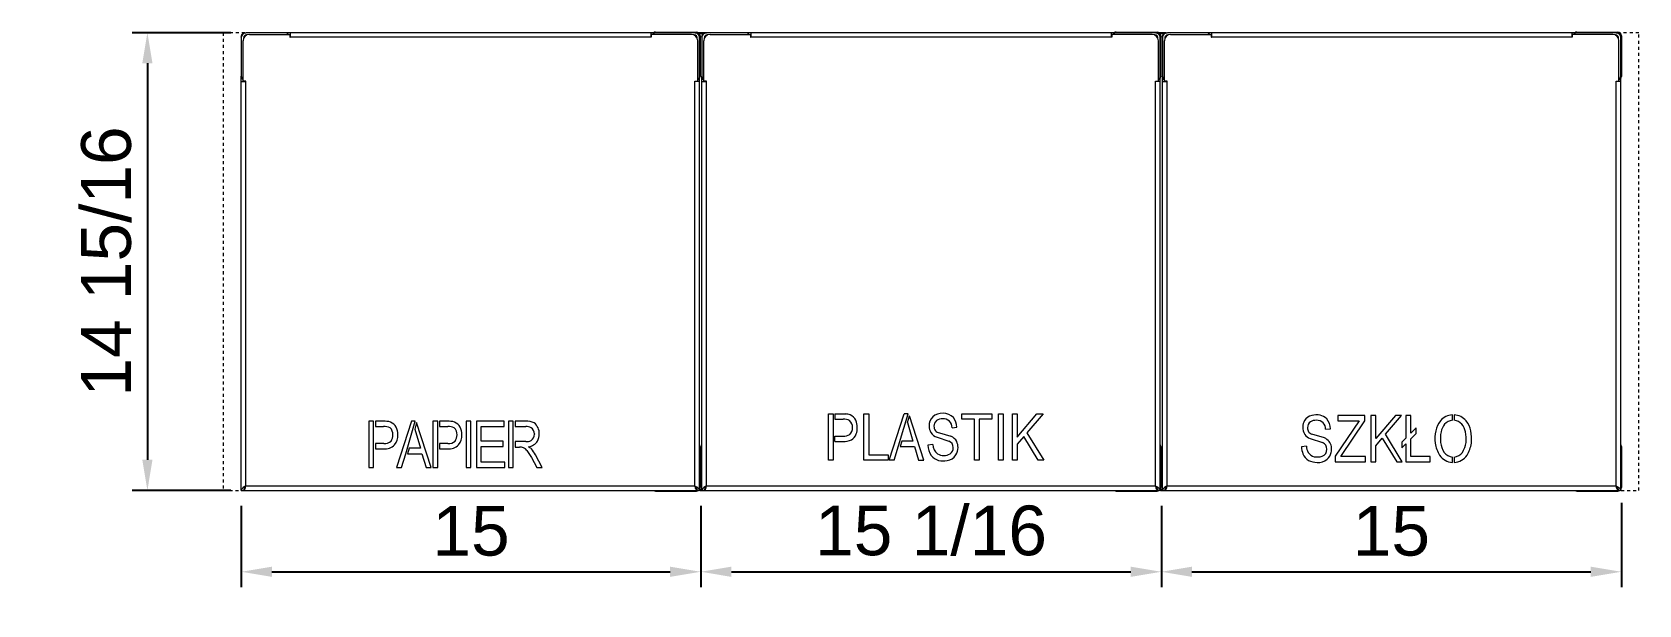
# Model space of a CAD drawing. Header units: inches. Extents: x -9 to 181, y -2 to 130.
# Drawn here: x -6.1 to 46.4, y 42.2 to 60.9 of the extents above; entities that cross this region are included whole.
import ezdxf

# ---------------------------------------------------------------- set-up
doc = ezdxf.new("R2010")
doc.units = ezdxf.units.IN
doc.linetypes.add('HIDDEN', pattern=[1.905, 1.27, -0.635])
for name, color, linetype, lineweight in [('ZANO_R', 7, 'Continuous', 0), ('ZANO_R_przerywana', 250, 'HIDDEN', 0), ('ZANO_W', 1, 'Continuous', 0)]:
    doc.layers.add(name, color=color, linetype=linetype, lineweight=lineweight)
doc.styles.get("Standard").update_dxf_attribs({"font": 'arial.ttf'})
doc.dimstyles.new('amerykanie', dxfattribs={"dimtxt": 50, "dimasz": 50, "dimexe": 0.5, "dimexo": 0.5, "dimgap": 1, "dimtad": 1, "dimdec": 0, "dimzin": 0, "dimlunit": 5, "dimtxsty": 'Standard', "dimcen": 0.09, "dimclrd": 1, "dimclre": 1, "dimclrt": 1, "dimazin": 0, "dimtfac": 1, "dimtdec": 0, "dimtmove": 0, "dimatfit": 3, "dimfxl": 1, "dimtzin": 0, "dimarcsym": 1})

# ---------------------------------------------------------------- blocks, each defined once
blk = doc.blocks.new('*D368')
at = {"layer": 'ZANO_W', "color": 1, "lineweight": -2}
for p, q in [((0.418, 60.879), (-2.805, 60.879)), ((-2.305, 59.879), (-2.305, 46.918)), ((0.418, 45.918), (-2.805, 45.918))]:
    blk.add_line(p, q, dxfattribs=at)
at = {"layer": 'ZANO_W', "color": 1}
for points in [[(-2.139, 59.879), (-2.472, 59.879), (-2.305, 60.879)], [(-2.472, 46.918), (-2.139, 46.918), (-2.305, 45.918)]]:
    blk.add_solid(points, dxfattribs=at)
at = {"layer": 'ZANO_W', "color": 1, "insert": (-3.645, 53.399), "char_height": 1.625, "attachment_point": 5, "rotation": 90}
blk.add_mtext('14 15/16', dxfattribs=at)
blk = doc.blocks.new('*D369')
at = {"layer": 'ZANO_W', "color": 1, "lineweight": -2}
for p, q in [((0.761, 45.418), (0.761, 42.759)), ((15.761, 45.418), (15.761, 42.759)), ((1.761, 43.259), (14.761, 43.259))]:
    blk.add_line(p, q, dxfattribs=at)
at = {"layer": 'ZANO_W', "color": 1}
for points in [[(1.761, 43.425), (1.761, 43.092), (0.761, 43.259)], [(14.761, 43.092), (14.761, 43.425), (15.761, 43.259)]]:
    blk.add_solid(points, dxfattribs=at)
at = {"layer": 'ZANO_W', "color": 1, "insert": (8.261, 44.588), "char_height": 1.625, "attachment_point": 5}
blk.add_mtext('15', dxfattribs=at)
blk = doc.blocks.new('*D370')
at = {"layer": 'ZANO_W', "color": 1, "lineweight": -2}
for p, q in [((15.761, 45.418), (15.761, 42.759)), ((30.8, 45.418), (30.8, 42.759)), ((16.761, 43.259), (29.8, 43.259))]:
    blk.add_line(p, q, dxfattribs=at)
at = {"layer": 'ZANO_W', "color": 1}
for points in [[(16.761, 43.425), (16.761, 43.092), (15.761, 43.259)], [(29.8, 43.092), (29.8, 43.425), (30.8, 43.259)]]:
    blk.add_solid(points, dxfattribs=at)
at = {"layer": 'ZANO_W', "color": 1, "insert": (23.28, 44.599), "char_height": 1.625, "attachment_point": 5}
blk.add_mtext('15 1/16', dxfattribs=at)
blk = doc.blocks.new('*D371')
at = {"layer": 'ZANO_W', "color": 1, "lineweight": -2}
for p, q in [((30.8, 45.418), (30.8, 42.759)), ((45.82, 45.517), (45.82, 42.759)), ((31.8, 43.259), (44.82, 43.259))]:
    blk.add_line(p, q, dxfattribs=at)
at = {"layer": 'ZANO_W', "color": 1}
for points in [[(31.8, 43.425), (31.8, 43.092), (30.8, 43.259)], [(44.82, 43.092), (44.82, 43.425), (45.82, 43.259)]]:
    blk.add_solid(points, dxfattribs=at)
at = {"layer": 'ZANO_W', "color": 1, "insert": (38.31, 44.588), "char_height": 1.625, "attachment_point": 5}
blk.add_mtext('15', dxfattribs=at)

msp = doc.modelspace()

# ---------------------------------------------------------------- linework, layer by layer
at = {"layer": 'ZANO_R'}
for p, q in [((0.83941, 60.85934), (0.83321, 60.85934)), ((0.83941, 60.85793), (0.83941, 60.86274)), ((0.83941, 60.85793), (0.83941, 60.85934)), ((0.87878, 60.87902), (0.87878, 60.87567)), ((2.17799, 60.87902), (0.91815, 60.87902)), ((2.35516, 60.87902), (2.17799, 60.87902)), ((2.35516, 60.87902), (2.35516, 60.72942)), ((14.12681, 60.87902), (2.35516, 60.87902)), ((14.12681, 60.87902), (14.12681, 60.72942)), ((14.30398, 60.87902), (14.12681, 60.87902)), ((14.28429, 60.89871), (14.28429, 60.88887)), ((14.28429, 60.89871), (15.62287, 60.89871)), ((15.62287, 60.88887), (14.28429, 60.88887)), ((15.56382, 60.87902), (14.30398, 60.87902)), ((15.62287, 60.89871), (15.62287, 60.88887)), ((15.64256, 60.85793), (15.64256, 60.86274)), ((15.91815, 60.87902), (15.68816, 60.87902)), ((15.87878, 60.85934), (15.87258, 60.85934)), ((15.87878, 60.86118), (15.87547, 60.85934)), ((15.87878, 60.85793), (15.87878, 60.86274)), ((15.87878, 60.85793), (15.87878, 60.85934)), ((15.91815, 60.87902), (15.91815, 60.87567)), ((17.21736, 60.87902), (15.95752, 60.87902)), ((17.39453, 60.87902), (17.21736, 60.87902)), ((17.39453, 60.87902), (17.39453, 60.72942)), ((29.16618, 60.87902), (17.39453, 60.87902)), ((29.16618, 60.87902), (29.16618, 60.72942)), ((29.34335, 60.87902), (29.16618, 60.87902)), ((29.32366, 60.89871), (29.32366, 60.88887)), ((29.32366, 60.89871), (30.66224, 60.89871)), ((30.66224, 60.88887), (29.32366, 60.88887)), ((30.60319, 60.87902), (29.34335, 60.87902)), ((30.66224, 60.89871), (30.66224, 60.88887)), ((30.68193, 60.85793), (30.68193, 60.86274)), ((30.95752, 60.87902), (30.72753, 60.87902)), ((30.91815, 60.85934), (30.91195, 60.85934)), ((30.91815, 60.85793), (30.91815, 60.86274)), ((30.91815, 60.85793), (30.91815, 60.85934)), ((30.95752, 60.87902), (30.95752, 60.87567)), ((32.25673, 60.87902), (30.99689, 60.87902)), ((32.4339, 60.87902), (32.25673, 60.87902)), ((32.4339, 60.87902), (32.4339, 60.72942)), ((44.20555, 60.87902), (32.4339, 60.87902)), ((44.20555, 60.87902), (44.20555, 60.72942)), ((44.38272, 60.87902), (44.20555, 60.87902)), ((44.36303, 60.89871), (44.36303, 60.88887)), ((44.36303, 60.89871), (45.70161, 60.89871)), ((45.70161, 60.88887), (44.36303, 60.88887)), ((45.64256, 60.87902), (44.38272, 60.87902)), ((45.70161, 60.89871), (45.70161, 60.88887)), ((45.7213, 60.85793), (45.7213, 60.86274)), ((0.76067, 60.72154), (0.76067, 59.4617)), ((0.78177, 60.80028), (0.77696, 60.80028)), ((0.81972, 59.29635), (0.81972, 60.61524)), ((0.83941, 60.72154), (0.83941, 60.70284)), ((0.93686, 60.80028), (0.91815, 60.80028)), ((1.02445, 60.81997), (2.34335, 60.81997)), ((2.34335, 60.81997), (2.34335, 60.72942)), ((2.34335, 60.72942), (2.35516, 60.72942)), ((14.12681, 60.72942), (2.35516, 60.72942)), ((14.13862, 60.72942), (14.12681, 60.72942)), ((14.13862, 60.81997), (14.13862, 60.72942)), ((15.45752, 60.81997), (14.13862, 60.81997)), ((15.56382, 60.80028), (15.54511, 60.80028)), ((15.64256, 60.70284), (15.64256, 60.72154)), ((15.66224, 59.29635), (15.66224, 60.61524)), ((15.7002, 60.80028), (15.70161, 60.80028)), ((15.7002, 60.80028), (15.70501, 60.80028)), ((15.70161, 60.80028), (15.70161, 60.80648)), ((15.70345, 60.80028), (15.70161, 60.8036)), ((15.7213, 59.4617), (15.7213, 60.72154)), ((15.83012, 60.83965), (15.72516, 60.83965)), ((15.73114, 59.44202), (15.73114, 60.7806)), ((15.74098, 60.7806), (15.73114, 60.7806)), ((15.74098, 60.7806), (15.74098, 59.44202)), ((15.80004, 60.72154), (15.80004, 59.4617)), ((15.82114, 60.80028), (15.81633, 60.80028)), ((15.85909, 59.29635), (15.85909, 60.61524)), ((15.87878, 60.72154), (15.87878, 60.70284)), ((15.97623, 60.80028), (15.95752, 60.80028)), ((16.06382, 60.81997), (17.38272, 60.81997)), ((17.38272, 60.81997), (17.38272, 60.72942)), ((17.38272, 60.72942), (17.39453, 60.72942)), ((29.16618, 60.72942), (17.39453, 60.72942)), ((29.17799, 60.72942), (29.16618, 60.72942)), ((29.17799, 60.81997), (29.17799, 60.72942)), ((30.49689, 60.81997), (29.17799, 60.81997)), ((30.60319, 60.80028), (30.58448, 60.80028)), ((30.68193, 60.70284), (30.68193, 60.72154)), ((30.70161, 59.29635), (30.70161, 60.61524)), ((30.73957, 60.80028), (30.74098, 60.80028)), ((30.73957, 60.80028), (30.74438, 60.80028)), ((30.74098, 60.80028), (30.74098, 60.80648)), ((30.76067, 59.4617), (30.76067, 60.72154)), ((30.86949, 60.83965), (30.76453, 60.83965)), ((30.77051, 59.44202), (30.77051, 60.7806)), ((30.78035, 60.7806), (30.77051, 60.7806)), ((30.78035, 60.7806), (30.78035, 59.44202)), ((30.83941, 60.72154), (30.83941, 59.4617)), ((30.86051, 60.80028), (30.8557, 60.80028)), ((30.89846, 59.29635), (30.89846, 60.61524)), ((30.91815, 60.72154), (30.91815, 60.70284)), ((31.0156, 60.80028), (30.99689, 60.80028)), ((31.10319, 60.81997), (32.42209, 60.81997)), ((32.42209, 60.81997), (32.42209, 60.72942)), ((32.42209, 60.72942), (32.4339, 60.72942)), ((44.20555, 60.72942), (32.4339, 60.72942)), ((44.21736, 60.72942), (44.20555, 60.72942)), ((44.21736, 60.81997), (44.21736, 60.72942)), ((45.53626, 60.81997), (44.21736, 60.81997)), ((45.64256, 60.80028), (45.62385, 60.80028)), ((45.7213, 60.70284), (45.7213, 60.72154)), ((45.74098, 59.29635), (45.74098, 60.61524)), ((45.77894, 60.80028), (45.78035, 60.80028)), ((45.77894, 60.80028), (45.78375, 60.80028)), ((45.78035, 60.80028), (45.78035, 60.80648)), ((45.80004, 59.4617), (45.80004, 60.72154)), ((45.80988, 59.44202), (45.80988, 60.7806)), ((45.81972, 60.7806), (45.80988, 60.7806)), ((45.81972, 60.7806), (45.81972, 59.44202)), ((0.76067, 59.28454), (0.76067, 59.4617)), ((0.76067, 45.91839), (0.76067, 59.28454)), ((0.76067, 59.28454), (0.91028, 59.28454)), ((0.91028, 59.29635), (0.81972, 59.29635)), ((0.91028, 59.28454), (0.91028, 59.29635)), ((0.91028, 46.068), (0.91028, 59.28454)), ((15.57169, 59.29635), (15.66224, 59.29635)), ((15.57169, 59.28454), (15.57169, 59.29635)), ((15.57169, 46.068), (15.57169, 59.28454)), ((15.7213, 59.28454), (15.57169, 59.28454)), ((15.7213, 59.28454), (15.7213, 59.4617)), ((15.7213, 45.91839), (15.7213, 59.28454)), ((15.74098, 59.44202), (15.73114, 59.44202)), ((15.80004, 59.28454), (15.80004, 59.4617)), ((15.80004, 45.91839), (15.80004, 59.28454)), ((15.80004, 59.28454), (15.94965, 59.28454)), ((15.94965, 59.29635), (15.85909, 59.29635)), ((15.94965, 59.28454), (15.94965, 59.29635)), ((15.94965, 46.068), (15.94965, 59.28454)), ((30.61106, 59.29635), (30.70161, 59.29635)), ((30.61106, 59.28454), (30.61106, 59.29635)), ((30.61106, 46.068), (30.61106, 59.28454)), ((30.76067, 59.28454), (30.61106, 59.28454)), ((30.76067, 59.28454), (30.76067, 59.4617)), ((30.76067, 45.91839), (30.76067, 59.28454)), ((30.78035, 59.44202), (30.77051, 59.44202)), ((30.83941, 59.28454), (30.83941, 59.4617)), ((30.83941, 45.91839), (30.83941, 59.28454)), ((30.83941, 59.28454), (30.98902, 59.28454)), ((30.98902, 59.29635), (30.89846, 59.29635)), ((30.98902, 59.28454), (30.98902, 59.29635)), ((30.98902, 46.068), (30.98902, 59.28454)), ((45.65043, 59.29635), (45.74098, 59.29635)), ((45.65043, 59.28454), (45.65043, 59.29635)), ((45.65043, 46.068), (45.65043, 59.28454)), ((45.80004, 59.28454), (45.65043, 59.28454)), ((45.80004, 59.28454), (45.80004, 59.4617)), ((45.80004, 45.91839), (45.80004, 59.28454)), ((45.81972, 59.44202), (45.80988, 59.44202)), ((19.92739, 48.41878), (20.08498, 48.41791)), ((19.92739, 46.90205), (19.92739, 48.41878)), ((20.08498, 48.41791), (20.08498, 46.90205)), ((20.14403, 48.41758), (20.14403, 48.2415)), ((20.14403, 48.41758), (20.49437, 48.41564)), ((21.08957, 48.41878), (21.24715, 48.41878)), ((21.08957, 46.90205), (21.08957, 48.41878)), ((21.24715, 48.41878), (21.24715, 47.07933)), ((21.91688, 46.90205), (22.40132, 48.41878)), ((22.08092, 46.90205), (22.5324, 48.41878)), ((22.5324, 48.41878), (22.40132, 48.41878)), ((22.50995, 48.13637), (22.57515, 48.35541)), ((23.03965, 46.90205), (22.57515, 48.35541)), ((24.28062, 48.41878), (25.26551, 48.41878)), ((24.28062, 48.2415), (24.28062, 48.41878)), ((25.26551, 48.41878), (25.26551, 48.2415)), ((25.48219, 48.41878), (25.63977, 48.41878)), ((25.48219, 46.90205), (25.48219, 48.41878)), ((25.63977, 48.41878), (25.63977, 46.90205)), ((25.93524, 48.41878), (26.09282, 48.41878)), ((25.93524, 46.90205), (25.93524, 48.41878)), ((26.09282, 47.66318), (26.73608, 48.41878)), ((26.09282, 48.41878), (26.09282, 47.66318)), ((26.93675, 48.41878), (26.41291, 47.80353)), ((26.73608, 48.41878), (26.93675, 48.41878)), ((36.55819, 48.36785), (36.55819, 48.19057)), ((37.44459, 48.36785), (36.55819, 48.36785)), ((37.44459, 48.19057), (37.44459, 48.36785)), ((37.79916, 48.36785), (37.64157, 48.36785)), ((37.64157, 48.36785), (37.64157, 46.85112)), ((37.79916, 47.61225), (37.79916, 48.36785)), ((38.44241, 48.36785), (37.79916, 47.61225)), ((38.11925, 47.7526), (38.64309, 48.36785)), ((38.64309, 48.36785), (38.44241, 48.36785)), ((38.94163, 48.36785), (38.78405, 48.36785)), ((38.78405, 48.36785), (38.78405, 47.63103)), ((38.94163, 47.7883), (38.94163, 48.36785)), ((40.30173, 48.21011), (40.30173, 48.38708)), ((40.36078, 48.38708), (40.36078, 48.21011)), ((5.08178, 48.18203), (4.92419, 48.18203)), ((4.92419, 48.18203), (4.92419, 46.6653)), ((5.08178, 46.6653), (5.08178, 48.18203)), ((5.3914, 48.18203), (5.14083, 48.18203)), ((5.14083, 48.18203), (5.14083, 48.00475)), ((5.14083, 48.00475), (5.40864, 48.00475)), ((6.31671, 48.18203), (5.83226, 46.6653)), ((6.12866, 47.11835), (6.4389, 48.18203)), ((6.4389, 48.18203), (6.31671, 48.18203)), ((6.48604, 48.13275), (6.42375, 47.91919)), ((6.42375, 47.91919), (6.60664, 47.29563)), ((6.95504, 46.6653), (6.48604, 48.13275)), ((7.17369, 48.18203), (7.0161, 48.18203)), ((7.0161, 48.18203), (7.0161, 46.6653)), ((7.17369, 46.6653), (7.17369, 48.18203)), ((7.48331, 48.18203), (7.23274, 48.18203)), ((7.23274, 48.18203), (7.23274, 48.00475)), ((7.23274, 48.00475), (7.50055, 48.00475)), ((8.25904, 48.18203), (8.10146, 48.18203)), ((8.10146, 48.18203), (8.10146, 46.6653)), ((8.25904, 46.6653), (8.25904, 48.18203)), ((8.43829, 48.18203), (8.43829, 46.6653)), ((9.34439, 48.18203), (8.43829, 48.18203)), ((8.59587, 47.532), (8.59587, 48.00475)), ((8.59587, 48.00475), (9.34439, 48.00475)), ((9.34439, 48.00475), (9.34439, 48.18203)), ((9.64183, 48.18203), (9.48424, 48.18203)), ((9.48424, 48.18203), (9.48424, 46.6653)), ((9.64183, 46.6653), (9.64183, 48.18203)), ((10.04132, 48.18203), (9.70088, 48.18203)), ((9.70088, 48.18203), (9.70088, 48.00475)), ((9.70088, 48.00475), (10.0524, 48.00475)), ((10.33125, 47.76314), (10.33125, 47.75391)), ((20.14403, 48.2415), (20.41184, 48.2415)), ((22.50995, 48.13637), (22.69125, 47.53238)), ((23.55409, 47.79573), (23.92852, 47.68627)), ((23.96545, 47.96573), (24.12303, 47.98543)), ((24.69427, 48.2415), (24.28062, 48.2415)), ((24.69427, 46.90205), (24.69427, 48.2415)), ((24.85185, 48.2415), (24.85185, 46.90205)), ((25.26551, 48.2415), (24.85185, 48.2415)), ((26.41291, 47.80353), (26.95952, 46.90205)), ((36.1273, 47.63534), (35.7124, 47.75994)), ((36.16424, 47.9148), (36.32182, 47.9345)), ((37.259, 48.19057), (36.4794, 47.03578)), ((36.55819, 48.19057), (37.259, 48.19057)), ((36.66007, 47.0284), (37.44459, 48.19057)), ((38.66586, 46.85112), (38.11925, 47.7526)), ((39.11891, 47.96497), (38.94163, 47.7883)), ((38.94163, 47.60179), (39.11891, 47.77845)), ((39.11891, 47.77845), (39.11891, 47.96497)), ((5.41172, 47.45321), (5.14083, 47.45321)), ((5.14083, 47.45321), (5.14083, 47.27593)), ((5.14083, 47.27593), (5.40187, 47.27593)), ((6.24188, 47.29563), (6.19017, 47.11835)), ((6.60664, 47.29563), (6.24188, 47.29563)), ((7.50363, 47.45321), (7.23274, 47.45321)), ((7.23274, 47.45321), (7.23274, 47.27593)), ((7.23274, 47.27593), (7.49378, 47.27593)), ((9.30499, 47.532), (8.59587, 47.532)), ((8.59587, 46.84258), (8.59587, 47.35472)), ((8.59587, 47.35472), (9.30499, 47.35472)), ((9.30499, 47.35472), (9.30499, 47.532)), ((10.0524, 47.5123), (9.70088, 47.5123)), ((9.70088, 47.5123), (9.70088, 47.33502)), ((9.70088, 47.33502), (9.84281, 47.33502)), ((10.08816, 47.22746), (10.23307, 46.98969)), ((15.73114, 46.01682), (15.73114, 47.3554)), ((15.74098, 47.3554), (15.73114, 47.3554)), ((15.74098, 47.3554), (15.74098, 46.01682)), ((20.14403, 47.68996), (20.41492, 47.68996)), ((20.14403, 47.51268), (20.14403, 47.68996)), ((20.14403, 47.51268), (20.40507, 47.51268)), ((22.33017, 47.53238), (22.2774, 47.3551)), ((22.2774, 47.3551), (22.74326, 47.3551)), ((22.69125, 47.53238), (22.33017, 47.53238)), ((22.74326, 47.3551), (22.87591, 46.90205)), ((23.33512, 47.41419), (23.17754, 47.39449)), ((23.47552, 47.65541), (23.85843, 47.53238)), ((26.30703, 47.67919), (26.09282, 47.42773)), ((26.09282, 47.42773), (26.09282, 46.90205)), ((26.77855, 46.90205), (26.30703, 47.67919)), ((30.77051, 46.01682), (30.77051, 47.3554)), ((30.78035, 47.3554), (30.77051, 47.3554)), ((30.78035, 47.3554), (30.78035, 46.01682)), ((35.5339, 47.36326), (35.37632, 47.34356)), ((35.65519, 47.61225), (36.06355, 47.47868)), ((37.79916, 47.3768), (38.01337, 47.62826)), ((37.79916, 46.85112), (37.79916, 47.3768)), ((38.01337, 47.62826), (38.48489, 46.85112)), ((38.78405, 47.63103), (38.64616, 47.49345)), ((38.64616, 47.49345), (38.64616, 47.31509)), ((38.64616, 47.31509), (38.78405, 47.44452)), ((38.78405, 47.44452), (38.78405, 46.85112)), ((38.78462, 47.37882), (38.78405, 47.3769)), ((38.94163, 47.0284), (38.94163, 47.60179)), ((45.80988, 46.01682), (45.80988, 47.3554)), ((45.81972, 47.3554), (45.80988, 47.3554)), ((45.81972, 47.3554), (45.81972, 46.01682)), ((5.99631, 46.6653), (6.12866, 47.11835)), ((6.19017, 47.11835), (6.65865, 47.11835)), ((6.65865, 47.11835), (6.7913, 46.6653)), ((9.36409, 46.84258), (8.59587, 46.84258)), ((9.36409, 46.6653), (9.36409, 46.84258)), ((10.23307, 46.98969), (10.4082, 46.6653)), ((10.58257, 46.6653), (10.36542, 47.07987)), ((20.08498, 46.90205), (19.92739, 46.90205)), ((21.87748, 46.90205), (21.08957, 46.90205)), ((21.24715, 47.07933), (21.87748, 47.07933)), ((21.87748, 47.07933), (21.87748, 46.90205)), ((22.08092, 46.90205), (21.91688, 46.90205)), ((22.87591, 46.90205), (23.03965, 46.90205)), ((24.85185, 46.90205), (24.69427, 46.90205)), ((25.63977, 46.90205), (25.48219, 46.90205)), ((26.09282, 46.90205), (25.93524, 46.90205)), ((26.95952, 46.90205), (26.77855, 46.90205)), ((36.4794, 47.03578), (36.4794, 46.85112)), ((36.4794, 46.85112), (37.46429, 46.85112)), ((37.46429, 47.0284), (36.66007, 47.0284)), ((37.46429, 46.85112), (37.46429, 47.0284)), ((37.64157, 46.85112), (37.79916, 46.85112)), ((38.48489, 46.85112), (38.66586, 46.85112)), ((38.78405, 46.85112), (39.57196, 46.85112)), ((39.57196, 47.0284), (38.94163, 47.0284)), ((39.57196, 46.85112), (39.57196, 47.0284)), ((40.30173, 46.83235), (40.30173, 47.0097)), ((40.36078, 47.0097), (40.36078, 46.83235)), ((4.92419, 46.6653), (5.08178, 46.6653)), ((5.83226, 46.6653), (5.99631, 46.6653)), ((6.7913, 46.6653), (6.95504, 46.6653)), ((7.0161, 46.6653), (7.17369, 46.6653)), ((8.10146, 46.6653), (8.25904, 46.6653)), ((8.43829, 46.6653), (9.36409, 46.6653)), ((9.48424, 46.6653), (9.64183, 46.6653)), ((10.4082, 46.6653), (10.58257, 46.6653)), ((0.76067, 45.91839), (0.83941, 45.91839)), ((0.83941, 45.93949), (0.84812, 45.93482)), ((0.84878, 45.92227), (0.84016, 45.92489)), ((0.8463, 45.91839), (0.84925, 45.91839)), ((0.84925, 45.91839), (0.84925, 45.9711)), ((0.84925, 45.91839), (15.63272, 45.91839)), ((0.91028, 46.068), (15.57169, 46.068)), ((15.62287, 45.90855), (14.28429, 45.90855)), ((14.28429, 45.89871), (14.28429, 45.90855)), ((14.28429, 45.89871), (15.62287, 45.89871)), ((15.62287, 45.89871), (15.62287, 45.90855)), ((15.63272, 45.91839), (15.63272, 45.96783)), ((15.64256, 45.93949), (15.63385, 45.93482)), ((15.64101, 45.93542), (15.64587, 45.93808)), ((15.64256, 45.93808), (15.64876, 45.93808)), ((15.7213, 45.91839), (15.64256, 45.91839)), ((15.72516, 45.95776), (15.80004, 45.95776)), ((15.72819, 45.91839), (15.79315, 45.91839)), ((15.74098, 46.01682), (15.73114, 46.01682)), ((15.80004, 45.91839), (15.87878, 45.91839)), ((15.88815, 45.92227), (15.87953, 45.92489)), ((15.88039, 45.93858), (15.88749, 45.93482)), ((15.88567, 45.91839), (15.88862, 45.91839)), ((15.88862, 45.91839), (15.88862, 45.9711)), ((15.88862, 45.91839), (30.67209, 45.91839)), ((15.94965, 46.068), (30.61106, 46.068)), ((30.66224, 45.90855), (29.32366, 45.90855)), ((29.32366, 45.89871), (29.32366, 45.90855)), ((29.32366, 45.89871), (30.66224, 45.89871)), ((30.66224, 45.89871), (30.66224, 45.90855)), ((30.67209, 45.91839), (30.67209, 45.96887)), ((30.68032, 45.93858), (30.67322, 45.93482)), ((30.68038, 45.93542), (30.68524, 45.93808)), ((30.68193, 45.93808), (30.68813, 45.93808)), ((30.76067, 45.91839), (30.68193, 45.91839)), ((30.76453, 45.95776), (30.83941, 45.95776)), ((30.76756, 45.91839), (30.83252, 45.91839)), ((30.78035, 46.01682), (30.77051, 46.01682)), ((30.83941, 45.91839), (30.91815, 45.91839)), ((30.91815, 45.93949), (30.92686, 45.93482)), ((30.92752, 45.92227), (30.9189, 45.92489)), ((30.92504, 45.91839), (30.92799, 45.91839)), ((30.92799, 45.91839), (30.92799, 45.96802)), ((30.92799, 45.91839), (45.71146, 45.91839)), ((30.98902, 46.068), (45.65043, 46.068)), ((45.70161, 45.90855), (44.36303, 45.90855)), ((44.36303, 45.89871), (44.36303, 45.90855)), ((44.36303, 45.89871), (45.70161, 45.89871)), ((45.70161, 45.89871), (45.70161, 45.90855)), ((45.71146, 45.91839), (45.71146, 45.96783)), ((45.71969, 45.93858), (45.71259, 45.93482)), ((45.71976, 45.93542), (45.72461, 45.93808)), ((45.7213, 45.93808), (45.7275, 45.93808)), ((45.80004, 45.91839), (45.7213, 45.91839)), ((45.81972, 46.01682), (45.80988, 46.01682))]:
    msp.add_line(p, q, dxfattribs=at)
at = {"layer": 'ZANO_R', "flags": 128}
for points in [[(0.83368, 60.85934), (0.83735, 60.86094), (0.83941, 60.86177)], [(15.87305, 60.85934), (15.87672, 60.86094), (15.878, 60.86146)], [(15.94965, 60.87902), (15.92046, 60.87615), (15.89472, 60.86858)], [(30.91242, 60.85934), (30.91609, 60.86094), (30.91815, 60.86177)]]:
    msp.add_lwpolyline(points, dxfattribs=at)
at = {"layer": 'ZANO_R'}
for centre, radius, start, end in [((0.91815, 60.72154), 0.15748, 90, 180), ((0.87878, 60.76091), 0.11811, 90, 180), ((0.90634, 60.73336), 0.14567, 120.132722, 152.647767), ((0.87878, 60.76091), 0.10827, 115.986202, 154.013771), ((2.17799, 60.72154), 0.15748, 38.682187, 90), ((14.30398, 60.72154), 0.15748, 90, 141.317813), ((14.28429, 60.7806), 0.11811, 90, 123.55731), ((14.28429, 60.7806), 0.10827, 90, 114.619977), ((15.56382, 60.72154), 0.15748, 0, 90), ((15.62287, 60.7806), 0.11811, 0, 90), ((15.62287, 60.7806), 0.10827, 0, 90), ((15.57563, 60.73336), 0.14567, 30.132722, 62.647767), ((15.95752, 60.72154), 0.15748, 90, 180), ((15.91815, 60.76091), 0.11811, 90, 180), ((15.94571, 60.73336), 0.14567, 120.132722, 152.647767), ((15.91815, 60.76091), 0.10827, 115.981356, 154.018637), ((17.21736, 60.72154), 0.15748, 38.682187, 90), ((29.34335, 60.72154), 0.15748, 90, 141.317813), ((29.32366, 60.7806), 0.11811, 90, 123.55731), ((29.32366, 60.7806), 0.10827, 90, 114.619977), ((30.60319, 60.72154), 0.15748, 0, 90), ((30.66224, 60.7806), 0.11811, 0, 90), ((30.66224, 60.7806), 0.10827, 0, 90), ((30.615, 60.73336), 0.14567, 30.132722, 62.647767), ((30.99689, 60.72154), 0.15748, 90, 180), ((30.95752, 60.76091), 0.11811, 90, 180), ((30.98508, 60.73336), 0.14567, 120.132722, 152.647767), ((30.95752, 60.76091), 0.10827, 115.983383, 154.016638), ((32.25673, 60.72154), 0.15748, 38.682187, 90), ((44.38272, 60.72154), 0.15748, 90, 141.317813), ((44.36303, 60.7806), 0.11811, 90, 123.55731), ((44.36303, 60.7806), 0.10827, 90, 114.619977), ((45.64256, 60.72154), 0.15748, 0, 90), ((45.70161, 60.7806), 0.11811, 0, 90), ((45.70161, 60.7806), 0.10827, 0, 90), ((45.65437, 60.73336), 0.14567, 30.132722, 62.647767), ((1.02445, 60.61524), 0.20472, 90, 180), ((0.91815, 60.72154), 0.07874, 90, 180), ((15.45752, 60.61524), 0.20472, 0, 90), ((15.56382, 60.72154), 0.07874, 0, 90), ((16.06382, 60.61524), 0.20472, 90, 180), ((15.95752, 60.72154), 0.07874, 90, 180), ((30.49689, 60.61524), 0.20472, 0, 90), ((30.60319, 60.72154), 0.07874, 0, 90), ((31.10319, 60.61524), 0.20472, 90, 180), ((30.99689, 60.72154), 0.07874, 90, 180), ((45.53626, 60.61524), 0.20472, 0, 90), ((45.64256, 60.72154), 0.07874, 0, 90), ((0.91815, 59.4617), 0.15748, 180, 231.317813), ((15.56382, 59.4617), 0.15748, 308.682187, 0), ((15.62287, 59.44202), 0.11811, 326.44269, 0), ((15.62287, 59.44202), 0.10827, 335.380023, 0), ((15.95752, 59.4617), 0.15748, 180, 231.317813), ((30.60319, 59.4617), 0.15748, 308.682187, 0), ((30.66224, 59.44202), 0.11811, 326.44269, 0), ((30.66224, 59.44202), 0.10827, 335.380023, 0), ((30.99689, 59.4617), 0.15748, 180, 231.317813), ((45.64256, 59.4617), 0.15748, 308.682187, 0), ((45.70161, 59.44202), 0.11811, 326.44269, 0), ((45.70161, 59.44202), 0.10827, 335.380023, 0), ((20.49205, 47.99606), 0.41959, 69.681729, 89.682911), ((20.50021, 48.0559), 0.36088, 25.148798, 67.597164), ((23.63216, 48.03099), 0.4153, 135.662332, 181.104912), ((23.63974, 47.99042), 0.4497, 85.597496, 132.639245), ((23.67425, 47.96689), 0.4719, 44.690232, 90), ((23.58162, 47.96682), 0.54173, 1.968891, 37.789188), ((35.80522, 47.99388), 0.3877, 103.851544, 148.093038), ((35.85727, 47.78277), 0.60512, 78.031449, 103.851544), ((35.85996, 47.88874), 0.50127, 47.41594, 75.820387), ((40.32506, 47.85237), 0.53521, 92.499315, 140.521945), ((40.33744, 47.85237), 0.53521, 39.478055, 87.500685), ((5.40854, 47.29895), 0.88325, 75.174102, 91.111754), ((5.4424, 47.62346), 0.38278, 62.666768, 95.060256), ((5.42318, 47.74972), 0.28934, 356.92718, 47.634289), ((5.44552, 47.77193), 0.42519, 356.033651, 63.604127), ((5.35869, 47.71733), 0.51162, 322.62052, 2.821858), ((7.50045, 47.29895), 0.88325, 75.174102, 91.111754), ((7.53431, 47.62346), 0.38278, 62.666768, 95.060256), ((7.51509, 47.74972), 0.28934, 356.92718, 47.634289), ((7.53743, 47.77193), 0.42519, 356.033651, 63.604127), ((7.4506, 47.71733), 0.51162, 322.62052, 2.821858), ((10.06903, 47.59667), 0.58602, 64.101422, 92.710224), ((10.0686, 47.66798), 0.33716, 62.778397, 92.752471), ((10.10071, 47.77205), 0.23072, 357.788529, 58.042517), ((10.10071, 47.74501), 0.23072, 301.957483, 2.211471), ((10.0496, 47.78122), 0.43957, 357.763283, 51.206864), ((10.01667, 47.75486), 0.47225, 331.84205, 1.117329), ((20.44249, 47.84263), 0.40005, 63.568028, 94.394646), ((20.4334, 48.05111), 0.36162, 267.069212, 301.76788), ((20.45808, 47.99943), 0.2588, 353.685593, 51.107842), ((20.4374, 47.95078), 0.27864, 311.984675, 4.153414), ((20.49421, 47.88075), 0.3621, 301.150448, 340.864052), ((20.27452, 47.97917), 0.59837, 0.010173, 22.614795), ((20.21061, 47.97915), 0.66228, 340.864052, 0.010173), ((23.5959, 48.0129), 0.3791, 178.476386, 211.990677), ((23.58899, 48.00859), 0.37096, 211.990677, 252.187638), ((23.60471, 48.02486), 0.23026, 130.151482, 181.388114), ((24.10769, 48.06925), 0.73487, 183.898418, 190.183224), ((23.52885, 47.96924), 0.14752, 191.700622, 224.743164), ((23.61274, 48.06138), 0.27204, 226.08927, 257.549555), ((23.64468, 47.93932), 0.32236, 86.869223, 125.775015), ((23.68161, 47.97776), 0.2841, 357.573852, 93.898966), ((35.85788, 47.97971), 0.44179, 177.942009, 211.42441), ((35.84429, 47.9802), 0.42819, 149.302765, 177.942009), ((35.81611, 47.99616), 0.41626, 216.359638, 247.258783), ((35.79456, 47.95414), 0.22172, 176.325145, 213.133732), ((35.79588, 47.97741), 0.22276, 124.492988, 182.329751), ((35.76985, 47.95124), 0.19974, 216.312137, 253.284523), ((35.85331, 47.84416), 0.36619, 88.784733, 120.08796), ((35.87279, 47.89779), 0.3127, 46.672924, 92.146975), ((35.83013, 47.91202), 0.33412, 0.477093, 39.659351), ((35.82035, 47.92919), 0.50149, 0.607006, 40.943204), ((41.25266, 47.58978), 1.52124, 169.406864, 184.981383), ((40.48695, 47.71902), 0.74495, 140.521945, 168.351581), ((41.25266, 47.58978), 1.34408, 169.478984, 184.663477), ((40.48695, 47.71902), 0.56778, 140.521945, 168.193013), ((40.33734, 47.82974), 0.38203, 95.348885, 139.072597), ((40.32517, 47.82974), 0.38203, 40.927403, 84.651115), ((40.17555, 47.71902), 0.56778, 11.806987, 39.478055), ((39.40984, 47.58978), 1.34408, 355.336523, 10.521016), ((40.17555, 47.71902), 0.74495, 11.648419, 39.478055), ((39.40984, 47.58978), 1.52124, 355.018617, 10.593136), ((5.44471, 47.72702), 0.45312, 264.574012, 315.021471), ((5.4431, 47.75369), 0.30212, 264.036543, 312.794958), ((5.41474, 47.71681), 0.29788, 321.652885, 3.348695), ((7.53662, 47.72702), 0.45312, 264.574012, 315.021471), ((7.53501, 47.75369), 0.30212, 264.036543, 312.794958), ((7.50665, 47.71681), 0.29788, 321.652885, 3.348695), ((9.86615, 47.05467), 0.28133, 37.893959, 94.75997), ((10.0686, 47.84907), 0.33716, 267.247529, 297.221603), ((10.09341, 47.74217), 0.39939, 275.872579, 328.24965), ((9.90757, 46.92272), 0.47917, 47.161136, 61.763509), ((9.45562, 46.60332), 1.02705, 27.64584, 40.775629), ((15.62287, 47.3554), 0.11811, 0, 33.55731), ((15.62287, 47.3554), 0.10827, 0, 24.619977), ((20.42346, 48.1111), 0.5987, 268.239212, 295.532042), ((23.80835, 47.41135), 0.63103, 181.530937, 213.874952), ((23.70989, 47.42107), 0.37483, 181.051566, 234.542561), ((23.78673, 47.32627), 0.21822, 358.194538, 70.818142), ((23.75891, 47.31412), 0.246, 305.859489, 1.228669), ((23.78929, 47.33895), 0.37418, 27.663988, 68.156167), ((23.70106, 47.32363), 0.46137, 328.026875, 0.047172), ((23.63961, 47.30732), 0.52309, 1.828684, 23.115941), ((30.66224, 47.3554), 0.11811, 0, 33.55731), ((30.66224, 47.3554), 0.10827, 0, 24.619977), ((36.00418, 47.34859), 0.62788, 180.458996, 202.361647), ((36.12698, 47.42662), 0.59645, 186.098238, 206.866627), ((35.97436, 47.25238), 0.22983, 289.543257, 4.014563), ((35.98274, 47.27305), 0.22093, 358.811152, 68.546117), ((35.95153, 47.26098), 0.41357, 12.550079, 64.848465), ((35.82833, 47.2752), 0.53229, 347.179043, 8.170972), ((40.82245, 47.64398), 1.10116, 189.740137, 211.456913), ((40.82245, 47.64398), 0.92399, 190.190802, 211.456913), ((39.84006, 47.64398), 0.92399, 328.543087, 349.809198), ((39.84006, 47.64398), 1.10116, 328.543087, 350.259863), ((45.70161, 47.3554), 0.11811, 0, 33.55731), ((45.70161, 47.3554), 0.10827, 0, 24.619977), ((23.66331, 47.37574), 0.49344, 219.839139, 254.18705), ((23.69638, 47.45817), 0.39854, 239.223755, 270.276014), ((23.6871, 47.56383), 0.68149, 256.572392, 279.944783), ((23.71099, 47.42021), 0.3608, 267.984441, 302.155133), ((23.7487, 47.2939), 0.40521, 277.957653, 328.026875), ((35.82455, 47.2747), 0.43364, 202.361647, 240.178059), ((35.87846, 47.3585), 0.34781, 215.389018, 256.041352), ((35.89464, 47.47279), 0.64146, 243.547898, 269.009005), ((35.89367, 47.53463), 0.52315, 259.079194, 287.530162), ((35.91773, 47.29031), 0.46016, 265.73921, 309.822771), ((35.95422, 47.24655), 0.40318, 309.822771, 347.179043), ((40.3338, 47.3772), 0.54579, 214.33804, 266.630997), ((40.34938, 47.40475), 0.39791, 217.632463, 263.121776), ((40.31313, 47.40475), 0.39791, 276.878224, 322.367537), ((40.32871, 47.3772), 0.54579, 273.369003, 325.66196), ((14.28429, 46.01682), 0.11811, 236.44269, 270), ((14.28429, 46.01682), 0.10827, 245.380023, 270), ((15.62287, 46.01682), 0.10827, 270, 293.663952), ((15.62287, 46.01682), 0.11811, 270, 301.87871), ((15.62287, 46.01682), 0.11811, 326.44269, 0), ((15.62287, 46.01682), 0.10827, 335.380023, 0), ((29.32366, 46.01682), 0.11811, 236.44269, 270), ((29.32366, 46.01682), 0.10827, 245.380023, 270), ((30.66224, 46.01682), 0.10827, 270, 293.663952), ((30.66224, 46.01682), 0.11811, 270, 301.87871), ((30.66224, 46.01682), 0.11811, 326.44269, 0), ((30.66224, 46.01682), 0.10827, 335.380023, 0), ((44.36303, 46.01682), 0.11811, 236.44269, 270), ((44.36303, 46.01682), 0.10827, 245.380023, 270), ((45.70161, 46.01682), 0.10827, 270, 293.663952), ((45.70161, 46.01682), 0.11811, 270, 301.87871), ((45.70161, 46.01682), 0.11811, 326.44269, 0), ((45.70161, 46.01682), 0.10827, 335.380023, 0)]:
    msp.add_arc(centre, radius, start, end, dxfattribs=at)
for points, knots in [([(0.83941, 60.86274), (0.84152, 60.86379), (0.84551, 60.86578), (0.85082, 60.86807), (0.85388, 60.86924), (0.85533, 60.8698)], [0, 0, 0, 0, 0.37106786, 0.70223561, 1, 1, 1, 1]), ([(0.85533, 60.8698), (0.85544, 60.86984), (0.86398, 60.87303), (0.87674, 60.87644), (0.89363, 60.87864), (0.90199, 60.87902), (0.90623, 60.87902), (0.90634, 60.87902)], [0, 0, 0, 0, 0.006449371, 0.513933719, 0.753226314, 0.993385792, 1, 1, 1, 1]), ([(15.57563, 60.87902), (15.57574, 60.87902), (15.57997, 60.87902), (15.58832, 60.87865), (15.60505, 60.87647), (15.61783, 60.87307), (15.62637, 60.8699), (15.62664, 60.8698)], [0, 0, 0, 0, 0.00661407, 0.24590473, 0.48605589, 0.98393115, 1, 1, 1, 1]), ([(15.62664, 60.8698), (15.62828, 60.86918), (15.63315, 60.86732), (15.63881, 60.86456), (15.64256, 60.86274)], [0, 0, 0, 0, 0.33739081, 1, 1, 1, 1]), ([(15.87878, 60.86274), (15.88089, 60.86379), (15.88488, 60.86578), (15.89019, 60.86807), (15.89325, 60.86924), (15.8947, 60.8698)], [0, 0, 0, 0, 0.37106786, 0.70223561, 1, 1, 1, 1]), ([(15.8947, 60.8698), (15.89481, 60.86984), (15.90335, 60.87303), (15.91611, 60.87644), (15.933, 60.87864), (15.94136, 60.87902), (15.9456, 60.87902), (15.94571, 60.87902)], [0, 0, 0, 0, 0.006449371, 0.513933719, 0.753226314, 0.993385792, 1, 1, 1, 1]), ([(30.615, 60.87902), (30.61511, 60.87902), (30.61934, 60.87902), (30.62769, 60.87865), (30.64442, 60.87647), (30.6572, 60.87307), (30.66574, 60.8699), (30.66601, 60.8698)], [0, 0, 0, 0, 0.00661407, 0.24590473, 0.48605589, 0.98393115, 1, 1, 1, 1]), ([(30.66601, 60.8698), (30.66765, 60.86918), (30.67252, 60.86732), (30.67818, 60.86456), (30.68193, 60.86274)], [0, 0, 0, 0, 0.33739081, 1, 1, 1, 1]), ([(30.91815, 60.86274), (30.92026, 60.86379), (30.92425, 60.86578), (30.92956, 60.86807), (30.93262, 60.86924), (30.93407, 60.8698)], [0, 0, 0, 0, 0.37106786, 0.70223561, 1, 1, 1, 1]), ([(30.93407, 60.8698), (30.93418, 60.86984), (30.94272, 60.87303), (30.95548, 60.87644), (30.97237, 60.87864), (30.98073, 60.87902), (30.98497, 60.87902), (30.98508, 60.87902)], [0, 0, 0, 0, 0.006449371, 0.513933719, 0.753226314, 0.993385792, 1, 1, 1, 1]), ([(45.65437, 60.87902), (45.65448, 60.87902), (45.65871, 60.87902), (45.66706, 60.87865), (45.68379, 60.87647), (45.69657, 60.87307), (45.70511, 60.8699), (45.70538, 60.8698)], [0, 0, 0, 0, 0.00661407, 0.24590473, 0.48605589, 0.98393115, 1, 1, 1, 1]), ([(45.70538, 60.8698), (45.70702, 60.86918), (45.71189, 60.86732), (45.71755, 60.86456), (45.7213, 60.86274)], [0, 0, 0, 0, 0.33739081, 1, 1, 1, 1]), ([(0.76067, 60.73336), (0.76067, 60.73347), (0.76068, 60.74125), (0.76196, 60.7568), (0.76603, 60.77367), (0.76932, 60.78277), (0.76989, 60.78436)], [0, 0, 0, 0, 0.006614523, 0.452722551, 0.904642013, 1, 1, 1, 1]), ([(0.76989, 60.78436), (0.77052, 60.78601), (0.77238, 60.79088), (0.77513, 60.79654), (0.77696, 60.80028)], [0, 0, 0, 0, 0.33739081, 1, 1, 1, 1]), ([(15.70501, 60.80028), (15.70607, 60.79818), (15.70806, 60.79419), (15.71034, 60.78887), (15.71152, 60.78581), (15.71208, 60.78436)], [0, 0, 0, 0, 0.37106786, 0.70223561, 1, 1, 1, 1]), ([(15.71208, 60.78436), (15.71265, 60.78277), (15.71591, 60.77376), (15.71999, 60.7569), (15.72129, 60.74135), (15.7213, 60.73347), (15.7213, 60.73336)], [0, 0, 0, 0, 0.095357941, 0.541389434, 0.993385481, 1, 1, 1, 1]), ([(15.80004, 60.73336), (15.80004, 60.73347), (15.80005, 60.74125), (15.80133, 60.7568), (15.8054, 60.77367), (15.80869, 60.78277), (15.80926, 60.78436)], [0, 0, 0, 0, 0.006614523, 0.452722551, 0.904642013, 1, 1, 1, 1]), ([(15.80926, 60.78436), (15.80989, 60.78601), (15.81175, 60.79088), (15.8145, 60.79654), (15.81633, 60.80028)], [0, 0, 0, 0, 0.33739081, 1, 1, 1, 1]), ([(30.74438, 60.80028), (30.74544, 60.79818), (30.74743, 60.79419), (30.74971, 60.78887), (30.75089, 60.78581), (30.75145, 60.78436)], [0, 0, 0, 0, 0.37106786, 0.70223561, 1, 1, 1, 1]), ([(30.75145, 60.78436), (30.75202, 60.78277), (30.75528, 60.77376), (30.75936, 60.7569), (30.76066, 60.74135), (30.76067, 60.73347), (30.76067, 60.73336)], [0, 0, 0, 0, 0.095357941, 0.541389434, 0.993385481, 1, 1, 1, 1]), ([(30.83941, 60.73336), (30.83941, 60.73347), (30.83942, 60.74125), (30.8407, 60.7568), (30.84477, 60.77367), (30.84806, 60.78277), (30.84863, 60.78436)], [0, 0, 0, 0, 0.006614523, 0.452722551, 0.904642013, 1, 1, 1, 1]), ([(30.84863, 60.78436), (30.84926, 60.78601), (30.85112, 60.79088), (30.85387, 60.79654), (30.8557, 60.80028)], [0, 0, 0, 0, 0.33739081, 1, 1, 1, 1]), ([(45.78375, 60.80028), (45.78481, 60.79818), (45.7868, 60.79419), (45.78908, 60.78887), (45.79026, 60.78581), (45.79082, 60.78436)], [0, 0, 0, 0, 0.37106786, 0.70223561, 1, 1, 1, 1]), ([(45.79082, 60.78436), (45.79139, 60.78277), (45.79465, 60.77376), (45.79873, 60.7569), (45.80003, 60.74135), (45.80004, 60.73347), (45.80004, 60.73336)], [0, 0, 0, 0, 0.09535794, 0.54138943, 0.99338548, 1, 1, 1, 1]), ([(0.91028, 46.068), (0.8903, 46.0553), (0.85034, 46.02988), (0.80027, 45.99176), (0.76683, 45.95457), (0.76267, 45.93013), (0.76067, 45.91839)], [0, 0, 0, 0, 0.25466154, 0.50955327, 0.76444622, 1, 1, 1, 1]), ([(0.91028, 46.068), (0.90369, 46.05914), (0.89032, 46.04118), (0.87187, 46.01431), (0.85645, 45.98715), (0.84283, 45.95529), (0.8407, 45.93226), (0.83941, 45.91839)], [0, 0, 0, 0, 0.17769082, 0.36048248, 0.5389134, 0.72251104, 1, 1, 1, 1]), ([(0.85533, 45.92762), (0.85369, 45.92824), (0.84881, 45.9301), (0.84316, 45.93286), (0.83941, 45.93468)], [0, 0, 0, 0, 0.337390806, 1, 1, 1, 1]), ([(0.86738, 46.00542), (0.87151, 46.00915), (0.88072, 46.01747), (0.89502, 46.04034), (0.90519, 46.05878), (0.91028, 46.068)], [0, 0, 0, 0, 0.28873742, 0.64436871, 1, 1, 1, 1]), ([(15.57169, 46.068), (15.59166, 46.0553), (15.63163, 46.02988), (15.6817, 45.99176), (15.71514, 45.95457), (15.7193, 45.93013), (15.7213, 45.91839)], [0, 0, 0, 0, 0.254661537, 0.509553266, 0.764446218, 1, 1, 1, 1]), ([(15.57169, 46.068), (15.57828, 46.05914), (15.59165, 46.04118), (15.61009, 46.01431), (15.62551, 45.98715), (15.63914, 45.95529), (15.64127, 45.93226), (15.64256, 45.91839)], [0, 0, 0, 0, 0.17769082, 0.36048248, 0.5389134, 0.72251104, 1, 1, 1, 1]), ([(15.61459, 46.00542), (15.61046, 46.00915), (15.60125, 46.01747), (15.58695, 46.04034), (15.57678, 46.05878), (15.57169, 46.068)], [0, 0, 0, 0, 0.28873742, 0.64436871, 1, 1, 1, 1]), ([(15.64256, 45.93468), (15.64045, 45.93363), (15.63646, 45.93164), (15.63115, 45.92935), (15.62809, 45.92817), (15.62664, 45.92762)], [0, 0, 0, 0, 0.37106786, 0.70223561, 1, 1, 1, 1]), ([(15.94965, 46.068), (15.92967, 46.0553), (15.88971, 46.02988), (15.83964, 45.99176), (15.8062, 45.95457), (15.80204, 45.93013), (15.80004, 45.91839)], [0, 0, 0, 0, 0.25466154, 0.50955327, 0.76444622, 1, 1, 1, 1]), ([(15.94965, 46.068), (15.94306, 46.05914), (15.92969, 46.04118), (15.91124, 46.01431), (15.89582, 45.98715), (15.8822, 45.95529), (15.88007, 45.93226), (15.87878, 45.91839)], [0, 0, 0, 0, 0.17769082, 0.36048248, 0.5389134, 0.72251104, 1, 1, 1, 1]), ([(15.8947, 45.92762), (15.89306, 45.92824), (15.88818, 45.9301), (15.88253, 45.93286), (15.87878, 45.93468)], [0, 0, 0, 0, 0.337390806, 1, 1, 1, 1]), ([(15.90675, 46.00542), (15.91088, 46.00915), (15.92009, 46.01747), (15.93439, 46.04034), (15.94456, 46.05878), (15.94965, 46.068)], [0, 0, 0, 0, 0.28873742, 0.64436871, 1, 1, 1, 1]), ([(30.61106, 46.068), (30.63103, 46.0553), (30.671, 46.02988), (30.72107, 45.99176), (30.75451, 45.95457), (30.75867, 45.93013), (30.76067, 45.91839)], [0, 0, 0, 0, 0.254661537, 0.509553266, 0.764446218, 1, 1, 1, 1]), ([(30.61106, 46.068), (30.61765, 46.05914), (30.63102, 46.04118), (30.64946, 46.01431), (30.66488, 45.98715), (30.67851, 45.95529), (30.68064, 45.93226), (30.68193, 45.91839)], [0, 0, 0, 0, 0.17769082, 0.36048248, 0.5389134, 0.72251104, 1, 1, 1, 1]), ([(30.65396, 46.00542), (30.64983, 46.00915), (30.64062, 46.01747), (30.62632, 46.04034), (30.61615, 46.05878), (30.61106, 46.068)], [0, 0, 0, 0, 0.28873742, 0.64436871, 1, 1, 1, 1]), ([(30.68193, 45.93468), (30.67982, 45.93363), (30.67583, 45.93164), (30.67052, 45.92935), (30.66746, 45.92817), (30.66601, 45.92762)], [0, 0, 0, 0, 0.37106786, 0.70223561, 1, 1, 1, 1]), ([(30.98902, 46.068), (30.96904, 46.0553), (30.92908, 46.02988), (30.87901, 45.99176), (30.84557, 45.95457), (30.84141, 45.93013), (30.83941, 45.91839)], [0, 0, 0, 0, 0.25466154, 0.50955327, 0.76444622, 1, 1, 1, 1]), ([(30.98902, 46.068), (30.98243, 46.05914), (30.96906, 46.04118), (30.95061, 46.01431), (30.93519, 45.98715), (30.92157, 45.95529), (30.91944, 45.93226), (30.91815, 45.91839)], [0, 0, 0, 0, 0.17769082, 0.36048248, 0.5389134, 0.72251104, 1, 1, 1, 1]), ([(30.93407, 45.92762), (30.93243, 45.92824), (30.92755, 45.9301), (30.9219, 45.93286), (30.91815, 45.93468)], [0, 0, 0, 0, 0.337390806, 1, 1, 1, 1]), ([(30.94612, 46.00542), (30.95025, 46.00915), (30.95946, 46.01747), (30.97376, 46.04034), (30.98393, 46.05878), (30.98902, 46.068)], [0, 0, 0, 0, 0.28873742, 0.64436871, 1, 1, 1, 1]), ([(45.65043, 46.068), (45.67041, 46.0553), (45.71037, 46.02988), (45.76044, 45.99176), (45.79388, 45.95457), (45.79804, 45.93013), (45.80004, 45.91839)], [0, 0, 0, 0, 0.254661537, 0.509553266, 0.764446218, 1, 1, 1, 1]), ([(45.65043, 46.068), (45.65702, 46.05914), (45.67039, 46.04118), (45.68883, 46.01431), (45.70425, 45.98715), (45.71788, 45.95529), (45.72001, 45.93226), (45.7213, 45.91839)], [0, 0, 0, 0, 0.17769082, 0.36048248, 0.5389134, 0.72251104, 1, 1, 1, 1]), ([(45.69333, 46.00542), (45.6892, 46.00915), (45.67999, 46.01747), (45.66569, 46.04034), (45.65552, 46.05878), (45.65043, 46.068)], [0, 0, 0, 0, 0.28873742, 0.64436871, 1, 1, 1, 1]), ([(45.7213, 45.93468), (45.71919, 45.93363), (45.7152, 45.93164), (45.70989, 45.92935), (45.70683, 45.92817), (45.70538, 45.92762)], [0, 0, 0, 0, 0.37106786, 0.70223561, 1, 1, 1, 1])]:
    msp.add_open_spline(points, degree=3, knots=knots, dxfattribs=at)
for points in [[(0.84925, 45.91839), (0.85434, 45.92064), (0.86451, 45.92514), (0.87976, 45.95974), (0.89502, 46.00919), (0.90519, 46.0484), (0.91028, 46.068)], [(15.63272, 45.91839), (15.62763, 45.92064), (15.61746, 45.92514), (15.6022, 45.95974), (15.58695, 46.00919), (15.57678, 46.0484), (15.57169, 46.068)], [(15.88862, 45.91839), (15.89371, 45.92064), (15.90388, 45.92514), (15.91913, 45.95974), (15.93439, 46.00919), (15.94456, 46.0484), (15.94965, 46.068)], [(30.67209, 45.91839), (30.667, 45.92064), (30.65683, 45.92514), (30.64157, 45.95974), (30.62632, 46.00919), (30.61615, 46.0484), (30.61106, 46.068)], [(30.92799, 45.91839), (30.93308, 45.92064), (30.94325, 45.92514), (30.9585, 45.95974), (30.97376, 46.00919), (30.98393, 46.0484), (30.98902, 46.068)], [(45.71146, 45.91839), (45.70637, 45.92064), (45.6962, 45.92514), (45.68094, 45.95974), (45.66569, 46.00919), (45.65552, 46.0484), (45.65043, 46.068)]]:
    msp.add_open_spline(points, degree=3, dxfattribs=at)
at = {"layer": 'ZANO_R_przerywana', "ltscale": 0.05}
for p, q in [((0.17012, 60.87902), (0.17012, 45.91839)), ((0.87878, 60.87902), (0.17012, 60.87902)), ((46.39059, 60.87902), (45.7669, 60.87902)), ((46.39059, 45.91839), (46.39059, 60.87902)), ((0.17012, 45.91839), (0.75378, 45.91839)), ((45.80693, 45.91839), (46.39059, 45.91839))]:
    msp.add_line(p, q, dxfattribs=at)

# ---------------------------------------------------------------- dimensions: what is measured, and where the dimension line sits
at = {"layer": 'ZANO_W'}
dim = msp.add_linear_dim(base=(-2.30518, 45.91839), p1=(0.91815, 60.87902), p2=(0.91815, 45.91839), angle=90, dimstyle='amerykanie', override={"dimtxt": 1.625, "dimasz": 1, "dimgap": 0.5, "dimdec": 4, "dimaunit": 1, "dimadec": 1, "dimtdec": 4, "dimtmove": 1, "dimfrac": 2}, dxfattribs=at)
dim.commit()
dim.dimension.update_dxf_attribs({"geometry": '*D368', "text_midpoint": (-3.64539, 53.39871)})
for base, p1, p2, picture, middle in [((30.80004, 43.25867), (15.76067, 45.91839), (30.80004, 45.91839), '*D370', (23.28035, 44.59888)), ((15.76067, 43.25867), (0.76067, 45.91839), (15.76067, 45.91839), '*D369', (8.26067, 44.58835)), ((45.81972, 43.25867), (30.80004, 45.91839), (45.81972, 46.01682), '*D371', (38.30988, 44.58835))]:
    dim = msp.add_linear_dim(base=base, p1=p1, p2=p2, dimstyle='amerykanie', override={"dimtxt": 1.625, "dimasz": 1, "dimgap": 0.5, "dimdec": 4, "dimaunit": 1, "dimadec": 1, "dimtdec": 4, "dimtmove": 1, "dimfrac": 2}, dxfattribs=at)
    dim.commit()
    dim.dimension.update_dxf_attribs({"geometry": picture, "text_midpoint": middle})

doc.saveas('drawing.dxf')
